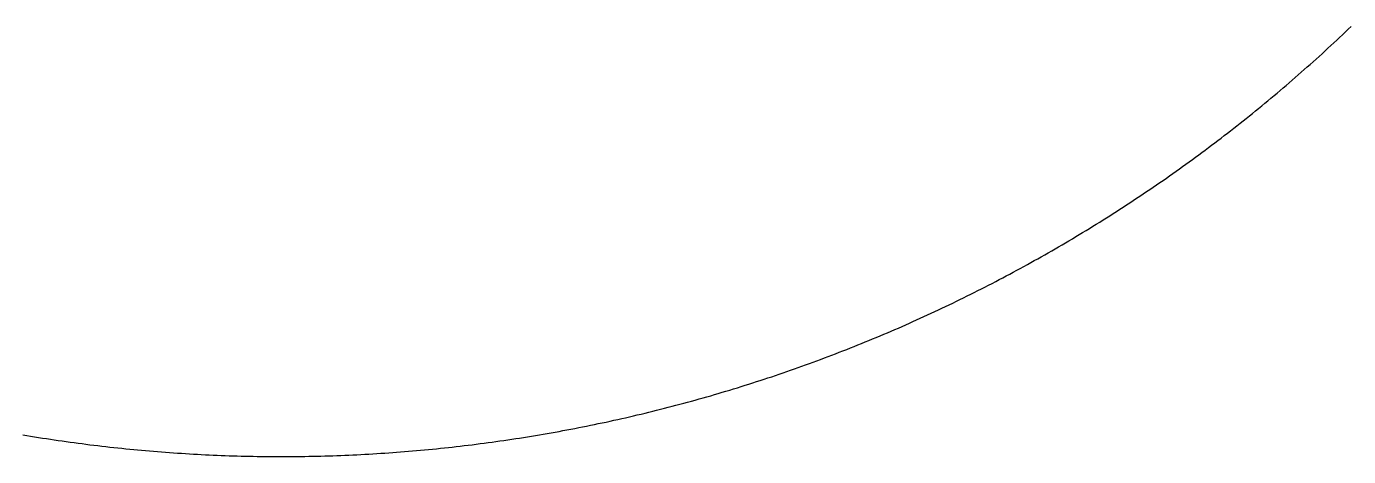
# Model space of a CAD drawing. Extents: x 4511820 to 5180432, y -1526536 to -944957.
# Drawn here: x 5013624.2 to 5013863.4, y -1423483.1 to -1423405.2 of the extents above; entities that cross this region are included whole.
import ezdxf

# ---------------------------------------------------------------- set-up
doc = ezdxf.new("R2010")
doc.units = 0
doc.header["$MEASUREMENT"] = 0
doc.layers.add('Z-Kúrenie', color=101, linetype='CONTINUOUS')

msp = doc.modelspace()

# ---------------------------------------------------------------- linework, layer by layer
at = {"layer": 'Z-Kúrenie'}
for points in [[(5013670.262, -1423483.055, 0), (5013670.982, -1423483.054, 0), (5013671.701, -1423483.05, 0), (5013672.421, -1423483.046, 0), (5013673.141, -1423483.039, 0), (5013673.869, -1423483.031, 0), (5013674.589, -1423483.021, 0), (5013675.308, -1423483.008, 0), (5013676.028, -1423482.994, 0), (5013676.756, -1423482.978, 0), (5013677.476, -1423482.961, 0), (5013678.195, -1423482.942, 0), (5013678.915, -1423482.92, 0), (5013679.635, -1423482.896, 0), (5013680.363, -1423482.871, 0), (5013681.083, -1423482.844, 0), (5013681.802, -1423482.815, 0), (5013682.522, -1423482.784, 0), (5013683.25, -1423482.752, 0), (5013683.97, -1423482.716, 0), (5013684.689, -1423482.68, 0), (5013685.409, -1423482.642, 0), (5013686.129, -1423482.602, 0), (5013686.857, -1423482.56, 0), (5013687.577, -1423482.516, 0), (5013688.296, -1423482.47, 0), (5013689.016, -1423482.423, 0), (5013689.736, -1423482.373, 0), (5013690.455, -1423482.321, 0), (5013691.175, -1423482.269, 0), (5013691.895, -1423482.213, 0), (5013692.623, -1423482.157, 0), (5013693.343, -1423482.098, 0), (5013694.062, -1423482.037, 0), (5013694.782, -1423481.975, 0), (5013695.502, -1423481.911, 0), (5013696.221, -1423481.844, 0), (5013696.941, -1423481.776, 0), (5013697.661, -1423481.706, 0), (5013698.38, -1423481.634, 0), (5013699.1, -1423481.561, 0), (5013699.82, -1423481.485, 0), (5013700.531, -1423481.408, 0), (5013701.251, -1423481.329, 0), (5013701.97, -1423481.248, 0), (5013702.69, -1423481.165, 0), (5013703.41, -1423481.08, 0), (5013704.13, -1423480.994, 0), (5013704.841, -1423480.905, 0), (5013705.561, -1423480.815, 0), (5013706.28, -1423480.723, 0), (5013706.992, -1423480.629, 0), (5013707.711, -1423480.533, 0), (5013708.431, -1423480.436, 0), (5013709.142, -1423480.336, 0), (5013709.862, -1423480.235, 0), (5013710.573, -1423480.131, 0), (5013711.293, -1423480.027, 0), (5013712.004, -1423479.92, 0), (5013712.724, -1423479.811, 0), (5013713.435, -1423479.7, 0), (5013714.155, -1423479.588, 0), (5013714.866, -1423479.474, 0), (5013715.578, -1423479.358, 0), (5013716.297, -1423479.24, 0), (5013717.009, -1423479.12, 0), (5013717.72, -1423478.999, 0), (5013718.431, -1423478.875, 0), (5013719.143, -1423478.75, 0), (5013719.854, -1423478.623, 0), (5013720.565, -1423478.494, 0), (5013721.277, -1423478.363, 0), (5013721.988, -1423478.231, 0), (5013722.699, -1423478.096, 0), (5013723.411, -1423477.96, 0), (5013724.122, -1423477.822, 0), (5013724.833, -1423477.682, 0), (5013725.536, -1423477.54, 0), (5013726.248, -1423477.397, 0), (5013726.959, -1423477.251, 0), (5013727.662, -1423477.104, 0), (5013728.373, -1423476.955, 0), (5013729.076, -1423476.804, 0), (5013729.788, -1423476.651, 0), (5013730.49, -1423476.497, 0), (5013731.202, -1423476.34, 0), (5013731.905, -1423476.182, 0), (5013732.608, -1423476.022, 0), (5013733.311, -1423475.86, 0), (5013734.014, -1423475.696, 0), (5013734.725, -1423475.53, 0), (5013735.428, -1423475.363, 0), (5013736.131, -1423475.194, 0), (5013736.825, -1423475.023, 0), (5013737.528, -1423474.851, 0), (5013738.231, -1423474.676, 0), (5013738.934, -1423474.499, 0), (5013739.637, -1423474.321, 0), (5013740.332, -1423474.141, 0), (5013741.035, -1423473.96, 0), (5013741.729, -1423473.775, 0), (5013742.432, -1423473.591, 0), (5013743.127, -1423473.403, 0), (5013743.83, -1423473.214, 0), (5013744.525, -1423473.023, 0), (5013745.219, -1423472.831, 0), (5013745.914, -1423472.636, 0), (5013746.617, -1423472.44, 0), (5013747.311, -1423472.241, 0), (5013748.006, -1423472.041, 0), (5013748.7, -1423471.84, 0), (5013749.387, -1423471.636, 0), (5013750.081, -1423471.431, 0), (5013750.776, -1423471.225, 0), (5013751.47, -1423471.016, 0), (5013752.157, -1423470.805, 0), (5013752.851, -1423470.593, 0), (5013753.537, -1423470.379, 0), (5013754.232, -1423470.163, 0), (5013754.918, -1423469.945, 0), (5013755.605, -1423469.726, 0), (5013756.291, -1423469.504, 0), (5013756.985, -1423469.282, 0), (5013757.672, -1423469.056, 0), (5013758.358, -1423468.83, 0), (5013759.044, -1423468.602, 0), (5013759.722, -1423468.372, 0), (5013760.408, -1423468.14, 0), (5013761.094, -1423467.906, 0), (5013761.781, -1423467.671, 0), (5013762.458, -1423467.434, 0), (5013763.145, -1423467.194, 0), (5013763.822, -1423466.954, 0), (5013764.5, -1423466.712, 0), (5013765.187, -1423466.467, 0), (5013765.864, -1423466.221, 0), (5013766.542, -1423465.973, 0), (5013767.22, -1423465.724, 0), (5013767.898, -1423465.473, 0), (5013768.576, -1423465.22, 0), (5013769.254, -1423464.965, 0), (5013769.923, -1423464.709, 0), (5013770.601, -1423464.45, 0), (5013771.279, -1423464.191, 0), (5013771.948, -1423463.929, 0), (5013772.626, -1423463.665, 0), (5013773.296, -1423463.401, 0), (5013773.965, -1423463.134, 0), (5013774.635, -1423462.865, 0), (5013775.304, -1423462.595, 0), (5013775.974, -1423462.323, 0), (5013776.643, -1423462.049, 0), (5013777.313, -1423461.773, 0), (5013777.982, -1423461.496, 0), (5013778.652, -1423461.217, 0), (5013779.313, -1423460.936, 0), (5013779.982, -1423460.654, 0), (5013780.643, -1423460.37, 0), (5013781.304, -1423460.084, 0), (5013781.974, -1423459.797, 0), (5013782.635, -1423459.507, 0), (5013783.296, -1423459.216, 0), (5013783.957, -1423458.923, 0), (5013784.618, -1423458.628, 0), (5013785.271, -1423458.332, 0), (5013785.932, -1423458.034, 0), (5013786.593, -1423457.735, 0), (5013787.246, -1423457.433, 0), (5013787.907, -1423457.13, 0), (5013788.56, -1423456.826, 0), (5013789.213, -1423456.52, 0), (5013789.865, -1423456.212, 0), (5013790.518, -1423455.901, 0), (5013791.171, -1423455.59, 0), (5013791.824, -1423455.277, 0), (5013792.476, -1423454.962, 0), (5013793.121, -1423454.645, 0), (5013793.773, -1423454.327, 0), (5013794.426, -1423454.007, 0), (5013795.071, -1423453.685, 0), (5013795.715, -1423453.362, 0), (5013796.359, -1423453.037, 0), (5013797.004, -1423452.71, 0), (5013797.648, -1423452.382, 0), (5013798.292, -1423452.052, 0), (5013798.937, -1423451.721, 0), (5013799.581, -1423451.387, 0), (5013800.217, -1423451.052, 0), (5013800.862, -1423450.716, 0), (5013801.498, -1423450.378, 0), (5013802.134, -1423450.037, 0), (5013802.77, -1423449.696, 0), (5013803.406, -1423449.353, 0), (5013804.042, -1423449.008, 0), (5013804.678, -1423448.661, 0), (5013805.314, -1423448.313, 0), (5013805.941, -1423447.963, 0), (5013806.577, -1423447.613, 0), (5013807.205, -1423447.26, 0), (5013807.841, -1423446.905, 0), (5013808.469, -1423446.548, 0), (5013809.096, -1423446.191, 0), (5013809.724, -1423445.831, 0), (5013810.352, -1423445.471, 0), (5013810.971, -1423445.108, 0), (5013811.598, -1423444.743, 0), (5013812.226, -1423444.378, 0), (5013812.845, -1423444.01, 0), (5013813.465, -1423443.641, 0), (5013814.084, -1423443.27, 0), (5013814.703, -1423442.898, 0), (5013815.322, -1423442.525, 0), (5013815.942, -1423442.149, 0), (5013816.561, -1423441.772, 0), (5013817.172, -1423441.393, 0), (5013817.791, -1423441.013, 0), (5013818.402, -1423440.632, 0), (5013819.021, -1423440.249, 0), (5013819.632, -1423439.864, 0), (5013820.243, -1423439.477, 0), (5013820.846, -1423439.089, 0), (5013821.457, -1423438.7, 0), (5013822.068, -1423438.308, 0), (5013822.67, -1423437.915, 0), (5013823.281, -1423437.521, 0), (5013823.884, -1423437.125, 0), (5013824.486, -1423436.728, 0), (5013825.089, -1423436.33, 0), (5013825.691, -1423435.929, 0), (5013826.294, -1423435.527, 0), (5013826.888, -1423435.124, 0), (5013827.49, -1423434.719, 0), (5013828.085, -1423434.312, 0), (5013828.687, -1423433.903, 0), (5013829.281, -1423433.494, 0), (5013829.875, -1423433.083, 0), (5013830.47, -1423432.671, 0), (5013831.055, -1423432.257, 0), (5013831.65, -1423431.841, 0), (5013832.235, -1423431.424, 0), (5013832.829, -1423431.005, 0), (5013833.415, -1423430.585, 0), (5013834.001, -1423430.163, 0), (5013834.587, -1423429.74, 0), (5013835.173, -1423429.315, 0), (5013835.75, -1423428.889, 0), (5013836.336, -1423428.461, 0), (5013836.913, -1423428.032, 0), (5013837.499, -1423427.601, 0), (5013838.077, -1423427.169, 0), (5013838.654, -1423426.736, 0), (5013839.231, -1423426.301, 0), (5013839.8, -1423425.864, 0), (5013840.378, -1423425.426, 0), (5013840.947, -1423424.987, 0), (5013841.524, -1423424.546, 0), (5013842.093, -1423424.103, 0), (5013842.663, -1423423.66, 0), (5013843.232, -1423423.214, 0), (5013843.801, -1423422.767, 0), (5013844.361, -1423422.319, 0), (5013844.93, -1423421.87, 0), (5013845.491, -1423421.418, 0), (5013846.052, -1423420.966, 0), (5013846.612, -1423420.511, 0), (5013847.173, -1423420.056, 0), (5013847.734, -1423419.599, 0), (5013848.286, -1423419.141, 0), (5013848.847, -1423418.681, 0), (5013849.399, -1423418.22, 0), (5013849.952, -1423417.757, 0), (5013850.512, -1423417.294, 0), (5013851.056, -1423416.828, 0), (5013851.609, -1423416.361, 0), (5013852.161, -1423415.893, 0), (5013852.705, -1423415.423, 0), (5013853.257, -1423414.952, 0), (5013853.801, -1423414.479, 0), (5013854.345, -1423414.006, 0), (5013854.889, -1423413.53, 0), (5013855.425, -1423413.054, 0), (5013855.969, -1423412.575, 0), (5013856.504, -1423412.096, 0), (5013857.048, -1423411.616, 0), (5013857.584, -1423411.134, 0), (5013858.119, -1423410.65, 0), (5013858.655, -1423410.164, 0), (5013859.182, -1423409.678, 0), (5013859.718, -1423409.19, 0), (5013860.245, -1423408.702, 0), (5013860.772, -1423408.211, 0), (5013861.308, -1423407.719, 0), (5013861.827, -1423407.226, 0), (5013862.354, -1423406.732, 0), (5013862.881, -1423406.235, 0), (5013863.4, -1423405.738, 0), (5013863.927, -1423405.24, 0)], [(5013623.515, -1423479.12, 0), (5013624.227, -1423479.24, 0), (5013624.938, -1423479.358, 0), (5013625.649, -1423479.474, 0), (5013626.369, -1423479.588, 0), (5013627.08, -1423479.7, 0), (5013627.792, -1423479.811, 0), (5013628.511, -1423479.92, 0), (5013629.223, -1423480.027, 0), (5013629.942, -1423480.131, 0), (5013630.654, -1423480.235, 0), (5013631.373, -1423480.336, 0), (5013632.093, -1423480.436, 0), (5013632.804, -1423480.533, 0), (5013633.524, -1423480.629, 0), (5013634.235, -1423480.723, 0), (5013634.955, -1423480.815, 0), (5013635.675, -1423480.905, 0), (5013636.395, -1423480.994, 0), (5013637.106, -1423481.08, 0), (5013637.826, -1423481.165, 0), (5013638.545, -1423481.248, 0), (5013639.265, -1423481.329, 0), (5013639.985, -1423481.408, 0), (5013640.704, -1423481.485, 0), (5013641.424, -1423481.561, 0), (5013642.144, -1423481.634, 0), (5013642.863, -1423481.706, 0), (5013643.583, -1423481.776, 0), (5013644.294, -1423481.844, 0), (5013645.022, -1423481.911, 0), (5013645.742, -1423481.975, 0), (5013646.462, -1423482.037, 0), (5013647.182, -1423482.098, 0), (5013647.901, -1423482.157, 0), (5013648.621, -1423482.213, 0), (5013649.341, -1423482.269, 0), (5013650.06, -1423482.321, 0), (5013650.78, -1423482.373, 0), (5013651.5, -1423482.423, 0), (5013652.219, -1423482.47, 0), (5013652.948, -1423482.516, 0), (5013653.667, -1423482.56, 0), (5013654.387, -1423482.602, 0), (5013655.107, -1423482.642, 0), (5013655.826, -1423482.68, 0), (5013656.554, -1423482.716, 0), (5013657.274, -1423482.752, 0), (5013657.994, -1423482.784, 0), (5013658.713, -1423482.815, 0), (5013659.433, -1423482.844, 0), (5013660.161, -1423482.871, 0), (5013660.881, -1423482.896, 0), (5013661.601, -1423482.92, 0), (5013662.32, -1423482.942, 0), (5013663.04, -1423482.961, 0), (5013663.768, -1423482.978, 0), (5013664.488, -1423482.994, 0), (5013665.207, -1423483.008, 0), (5013665.927, -1423483.021, 0), (5013666.655, -1423483.031, 0), (5013667.375, -1423483.039, 0), (5013668.095, -1423483.046, 0), (5013668.814, -1423483.05, 0), (5013669.534, -1423483.054, 0), (5013670.262, -1423483.055, 0)]]:
    msp.add_polyline3d(points, dxfattribs=at)

doc.saveas('drawing.dxf')
